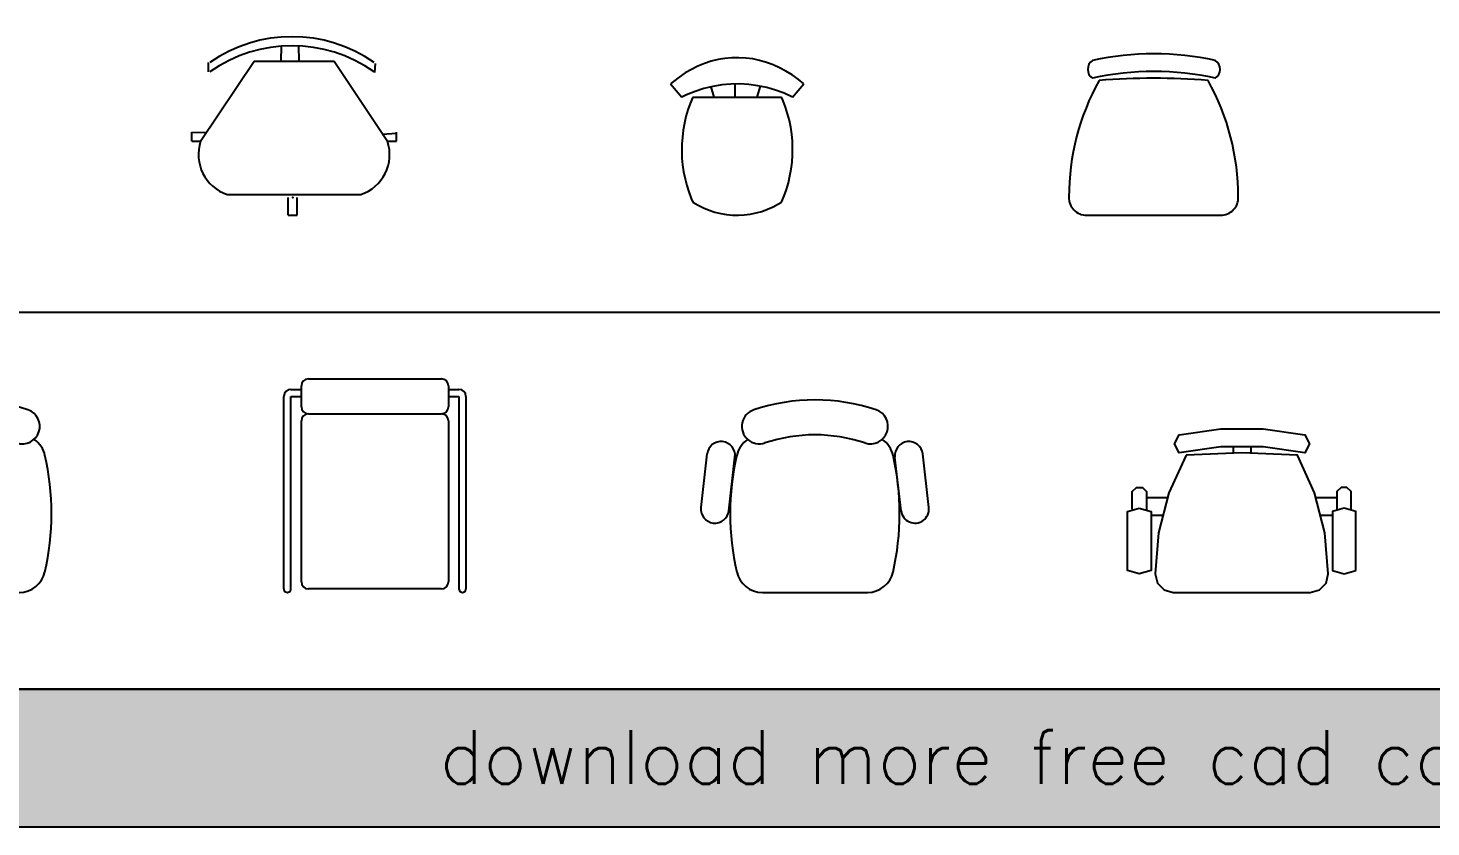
# Model space of a CAD drawing. Header units: millimetres. Extents: x 36213 to 52357, y 13387 to 22894.
# Drawn here: x 43742 to 47747, y 13387 to 15669 of the extents above; entities that cross this region are included whole.
import ezdxf

# ---------------------------------------------------------------- set-up
doc = ezdxf.new("R2010")
doc.units = ezdxf.units.MM
doc.layers.add('www.cad-blocks.net', color=7, linetype='Continuous')
doc.styles.get("Standard").update_dxf_attribs({"font": 'arial.ttf'})

# ---------------------------------------------------------------- blocks, each defined once
blk = doc.blocks.new('A$C4A3C15C3')
at = {"linetype": 'Continuous'}
for p, q in [((255.3, 440.1), (256.2, 482.7)), ((304.9, 483.8), (305.3, 440.1)), ((25.4, 211.5), (177.8, 440.1)), ((48.1, 409.8), (48.1, 436)), ((177.8, 440.1), (406.4, 440.1)), ((406.4, 440.1), (558.8, 211.5)), ((522.6, 407.4), (524.4, 433.7)), ((0, 236.9), (39.3, 236.6)), ((0, 211.5), (0, 236.9)), ((0, 211.5), (25.4, 211.5)), ((543.9, 231.8), (584.6, 234.2)), ((558.8, 211.5), (584.2, 211.5)), ((584.2, 211.5), (584.2, 236.9)), ((101.6, 59.1), (482.6, 59.1)), ((275.7, 0), (275.7, 50.8)), ((301.1, 0), (301.1, 50.8)), ((275.7, 0), (301.1, 0))]:
    blk.add_line(p, q, dxfattribs=at)
for centre, radius, start, end in [((286.3, 101), 409, 54.9978, 125.0022), ((286.3, 74.8), 409, 54.9978, 125.0022), ((139.7, 173.4), 120.5, 161.5651, 251.5651), ((444.5, 173.4), 120.5, 288.4349, 18.4349)]:
    blk.add_arc(centre, radius, start, end, dxfattribs=at)
at = {"linetype": 'ByBlock'}
blk.add_point((288.4, 50.8), dxfattribs=at)
blk = doc.blocks.new('A$C0628122E')
at = {"linetype": 'Continuous'}
for p, q in [((135.4, 444.4), (115.9, 439.6)), ((155.1, 447.7), (135.4, 444.4)), ((174.9, 449.5), (155.1, 447.7)), ((194.8, 449.9), (174.9, 449.5)), ((214.7, 448.8), (194.8, 449.9)), ((234.5, 446.3), (214.7, 448.8)), ((254.1, 442.2), (234.5, 446.3)), ((273.4, 436.7), (254.1, 442.2)), ((41.7, 406.3), (24.4, 394.6)), ((59.5, 416.7), (41.7, 406.3)), ((77.9, 425.7), (59.5, 416.7)), ((96.7, 433.3), (77.9, 425.7)), ((115.9, 439.6), (96.7, 433.3)), ((292.4, 429.8), (273.4, 436.7)), ((311, 421.5), (292.4, 429.8)), ((329.2, 411.8), (311, 421.5)), ((346.8, 400.8), (329.2, 411.8)), ((363.7, 388.5), (346.8, 400.8)), ((7.8, 381.7), (0, 375)), ((0, 375), (31.7, 337.5)), ((24.4, 394.6), (7.8, 381.7)), ((94.7, 361.7), (69.8, 353.7)), ((120.1, 367.9), (94.7, 361.7)), ((114.5, 366.7), (123.6, 337.5)), ((145.7, 372.1), (120.1, 367.9)), ((171.5, 374.5), (145.7, 372.1)), ((197.3, 374.9), (171.5, 374.5)), ((183.1, 374.9), (183.1, 337.5)), ((223.2, 373.4), (197.3, 374.9)), ((248.9, 370), (223.2, 373.4)), ((246.8, 337.5), (256.1, 368.7)), ((274.3, 364.6), (248.9, 370)), ((299.5, 357.4), (274.3, 364.6)), ((348.3, 337.5), (380, 375)), ((380, 375), (363.7, 388.5)), ((45.3, 343.9), (31.7, 337.5)), ((69.8, 353.7), (45.3, 343.9)), ((63.3, 337.5), (55.8, 319.5)), ((63.3, 337.5), (316.7, 337.5)), ((324.2, 348.4), (299.5, 357.4)), ((321.2, 326.8), (316.7, 337.5)), ((328.2, 308.6), (321.2, 326.8)), ((348.3, 337.5), (324.2, 348.4)), ((43.8, 282.1), (39.3, 262.8)), ((49.3, 301), (43.8, 282.1)), ((55.8, 319.5), (49.3, 301)), ((334.1, 289.8), (328.2, 308.6)), ((339, 270.7), (334.1, 289.8)), ((35.8, 243.2), (33.4, 223.4)), ((39.3, 262.8), (35.8, 243.2)), ((342.9, 251.2), (339, 270.7)), ((345.8, 231.4), (342.9, 251.2)), ((32, 203.4), (31.7, 183.4)), ((33.4, 223.4), (32, 203.4)), ((347.6, 211.5), (345.8, 231.4)), ((348.3, 191.5), (347.6, 211.5)), ((31.7, 183.4), (32.4, 163.4)), ((32.4, 163.4), (34.2, 143.5)), ((346.6, 151.5), (348, 171.5)), ((348, 171.5), (348.3, 191.5)), ((34.2, 143.5), (37.1, 123.8)), ((37.1, 123.8), (41, 104.3)), ((340.7, 112.1), (344.2, 131.7)), ((344.2, 131.7), (346.6, 151.5)), ((41, 104.3), (45.9, 85.1)), ((45.9, 85.1), (51.8, 66.4)), ((330.7, 73.9), (336.2, 92.8)), ((336.2, 92.8), (340.7, 112.1)), ((51.8, 66.4), (58.8, 48.1)), ((58.8, 48.1), (63.3, 37.5)), ((316.7, 37.5), (324.2, 55.4)), ((324.2, 55.4), (330.7, 73.9)), ((63.3, 37.5), (78.5, 28.6)), ((78.5, 28.6), (94.1, 20.9)), ((94.1, 20.9), (110.1, 14.3)), ((110.1, 14.3), (126.4, 9)), ((126.4, 9), (142.9, 4.9)), ((142.9, 4.9), (159.7, 2)), ((159.7, 2), (176.5, 0.4)), ((176.5, 0.4), (193.4, 0)), ((193.4, 0), (210.3, 0.9)), ((210.3, 0.9), (227.1, 3)), ((227.1, 3), (243.8, 6.4)), ((243.8, 6.4), (260.2, 11)), ((260.2, 11), (276.4, 16.9)), ((276.4, 16.9), (292.3, 23.9)), ((292.3, 23.9), (307.7, 32.1)), ((307.7, 32.1), (316.7, 37.5))]:
    blk.add_line(p, q, dxfattribs=at)
blk = doc.blocks.new('A$C59F21302')
at = {"linetype": 'Continuous'}
blk.add_line((50.4, 0), (433, 0), dxfattribs=at)
for centre, radius, start, end in [((84.3, 416.7), 30.7, 124.292, 235.708), ((242.5, -356.1), 817.2, 77.6021, 102.398), ((400.6, 416.7), 30.7, 304.29, 55.7098), ((242.5, -406.8), 817.2, 77.6021, 102.398), ((682.7, 53), 682.7, 150.907, 180.122), ((242.5, -1534.8), 1926.1, 85.3939, 94.6547), ((-199.3, 53), 682.6, 359.878, 29.106), ((49.6, 49.6), 49.6, 177.814, 270.748), ((433.8, 49.6), 49.6, 269.252, 2.1868)]:
    blk.add_arc(centre, radius, start, end, dxfattribs=at)
blk = doc.blocks.new('A$C55D2332E')
blk.add_line((91.9, 0), (391.9, 0))
for centre, radius, start, end in [((83.3, 474.2), 50, 108.4886, 288.4886), ((241.9, 0), 550, 71.5114, 108.4886), ((400.4, 474.2), 50, 251.5114, 71.5114), ((241.9, 0), 450, 71.5114, 108.4886), ((91.9, 375), 75, 124.1222, 167.5099), ((391.9, 375), 75, 12.4901, 55.8778), ((750, 225), 750, 167.1255, 192.8745), ((-266.2, 225), 750, 347.1255, 12.8745), ((91.9, 75), 75, 192.4901, 270), ((391.9, 75), 75, 270, 347.5099)]:
    blk.add_arc(centre, radius, start, end)
blk = doc.blocks.new('A$C485F1515')
for p, q in [((70, 610), (450, 610)), ((20, 580), (50, 580)), ((50, 530), (50, 590)), ((470, 590), (470, 530)), ((470, 580), (500, 580)), ((0, 10), (0, 560)), ((20, 10), (20, 560)), ((20, 560), (50, 560)), ((470, 560), (500, 560)), ((500, 560), (500, 10)), ((520, 560), (520, 10)), ((50, 30), (50, 490)), ((70, 510), (450, 510)), ((470, 490), (470, 30)), ((450, 10), (70, 10))]:
    blk.add_line(p, q)
for centre, radius, start, end in [((70, 590), 20, 90, 180), ((450, 590), 20, 0, 90), ((20, 560), 20, 90, 180), ((500, 560), 20, 0, 90), ((70, 530), 20, 180, 270), ((450, 530), 20, 270, 0), ((70, 490), 20, 90, 180), ((450, 490), 20, 0, 90), ((10, 10), 10, 179.9991, 0.0009), ((70, 30), 20, 180, 270), ((450, 30), 20, 270, 0), ((510, 10), 10, 179.9991, 0.0009)]:
    blk.add_arc(centre, radius, start, end)
blk = doc.blocks.new('A$C568203DB')
for p, q in [((0, 242.4), (17.4, 395.4)), ((79.5, 233.4), (96.9, 386.3)), ((571, 233.4), (553.6, 386.3)), ((650.5, 242.4), (633.1, 395.4)), ((175.3, 0), (475.3, 0))]:
    blk.add_line(p, q)
for centre, radius, start, end in [((166.7, 474.2), 50, 108.4886, 288.4886), ((325.3, 0), 550, 71.5114, 108.4886), ((483.8, 474.2), 50, 251.5114, 71.5114), ((325.3, 0), 450, 71.5114, 108.4886), ((57.2, 390.9), 40, 353.5048, 173.5048), ((175.3, 375), 75, 124.1222, 167.5099), ((475.3, 375), 75, 12.4901, 55.8778), ((593.4, 390.9), 40, 6.4952, 186.4952), ((833.4, 225), 750, 167.1255, 192.8745), ((-182.9, 225), 750, 347.1255, 12.8745), ((39.7, 237.9), 40, 173.5048, 353.5048), ((610.8, 237.9), 40, 186.4952, 6.4952), ((175.3, 75), 75, 192.4901, 270), ((475.3, 75), 75, 270, 347.5099)]:
    blk.add_arc(centre, radius, start, end)
blk = doc.blocks.new('A$C432A27A6')
for p, q in [((302, 415.6), (302, 397.5)), ((352, 415.6), (352, 397.4)), ((54.5, 271), (114.9, 271)), ((537.2, 271), (597.6, 271)), ((67.6, 221), (102, 221)), ((550.1, 221), (584.8, 221))]:
    blk.add_line(p, q)
for points in [[(387.3, 467.4), (506.3, 450.2), (520, 424.4), (506.3, 398.5), (387.3, 415.6), (266.7, 415.6), (147.4, 398.5), (133.7, 424.4), (147.4, 450.2), (266.7, 467.4)], [(167, 392), (118.4, 284.5), (88.8, 170.1), (79.1, 52.7), (85.4, 26.2), (104.4, 6.9), (130.5, 0), (521.9, 0), (548.1, 6.9), (567.1, 26.2), (573.3, 52.7), (563.3, 170.1), (533.7, 284.5), (485.1, 392), (326.2, 398.5)], [(33.6, 240.2), (67.6, 230.9), (67.6, 62.6), (33.6, 53.3), (0, 62.6), (0, 230.9)], [(652.1, 62.6), (652.1, 230.9), (618.5, 240.2), (584.8, 230.9), (584.8, 62.6), (618.5, 53.3)]]:
    blk.add_lwpolyline(points, close=True)
for points in [[(13.7, 237.4), (13.7, 288.2), (25.9, 299.7), (42.4, 299.4), (54.5, 287.9), (54.5, 237.1)], [(638.7, 237.4), (638.7, 288.2), (626.6, 299.7), (609.7, 299.4), (597.6, 287.9), (597.6, 237.1)]]:
    blk.add_lwpolyline(points)
blk = doc.blocks.new('FORMAT')
at = {"layer": 'www.cad-blocks.net', "true_color": 0x546d8e}
h = blk.add_hatch(color=155, dxfattribs=at)
h.set_gradient(color1=(68, 68, 68), color2=(84, 109, 142), tint=1)
h.paths.add_polyline_path([(37805.3, 13386.5), (52357.3, 13386.5), (52357.3, 13779.8), (37805.3, 13779.8)])
h.paths.add_polyline_path([(44878.4, 13471.3), (51997.1, 13471.3), (51997.1, 13701.6), (44878.4, 13701.6)], flags=24)
blk.add_line((52357.3, 13779.8), (37805.3, 13779.8))
at = {"layer": 'www.cad-blocks.net', "color": 155, "true_color": 0x546d8e}
for p, q in [((37805.3, 14857.2), (52357.3, 14857.2)), ((52357.3, 13779.8), (37805.3, 13779.8)), ((37805.3, 13779.8), (52357.3, 13779.8)), ((37805.3, 13386.5), (52357.3, 13386.5))]:
    blk.add_line(p, q, dxfattribs=at)
at = {"layer": 'www.cad-blocks.net'}
blk.add_line((37805.3, 13779.8), (52357.3, 13779.8), dxfattribs=at)
at = {"layer": 'www.cad-blocks.net', "color": 155, "true_color": 0x546d8e, "insert": (44916.8, 13663.2), "char_height": 153.562, "attachment_point": 1}
blk.add_mtext_dynamic_manual_height_columns('{\\Fsimplex|c0;\\C7;download more free cad collection at: www.cad-blocks.net}', width=45138.163, gutter_width=12.5, heights=[0], dxfattribs=at)

msp = doc.modelspace()

# ---------------------------------------------------------------- block references
for name, p in [('A$C4A3C15C3', (44209.4, 15133.9)), ('A$C0628122E', (45576.7, 15133.9)), ('A$C59F21302', (46713.9, 15133.9)), ('A$C485F1515', (44472.4, 14056.5)), ('A$C55D2332E', (43325.3, 14056.5)), ('A$C568203DB', (45663.4, 14056.5)), ('A$C432A27A6', (46881.1, 14056.5))]:
    msp.add_blockref(name, p)
at = {"layer": 'www.cad-blocks.net'}
msp.add_blockref('FORMAT', (0, 0), dxfattribs=at)

doc.saveas('drawing.dxf')
